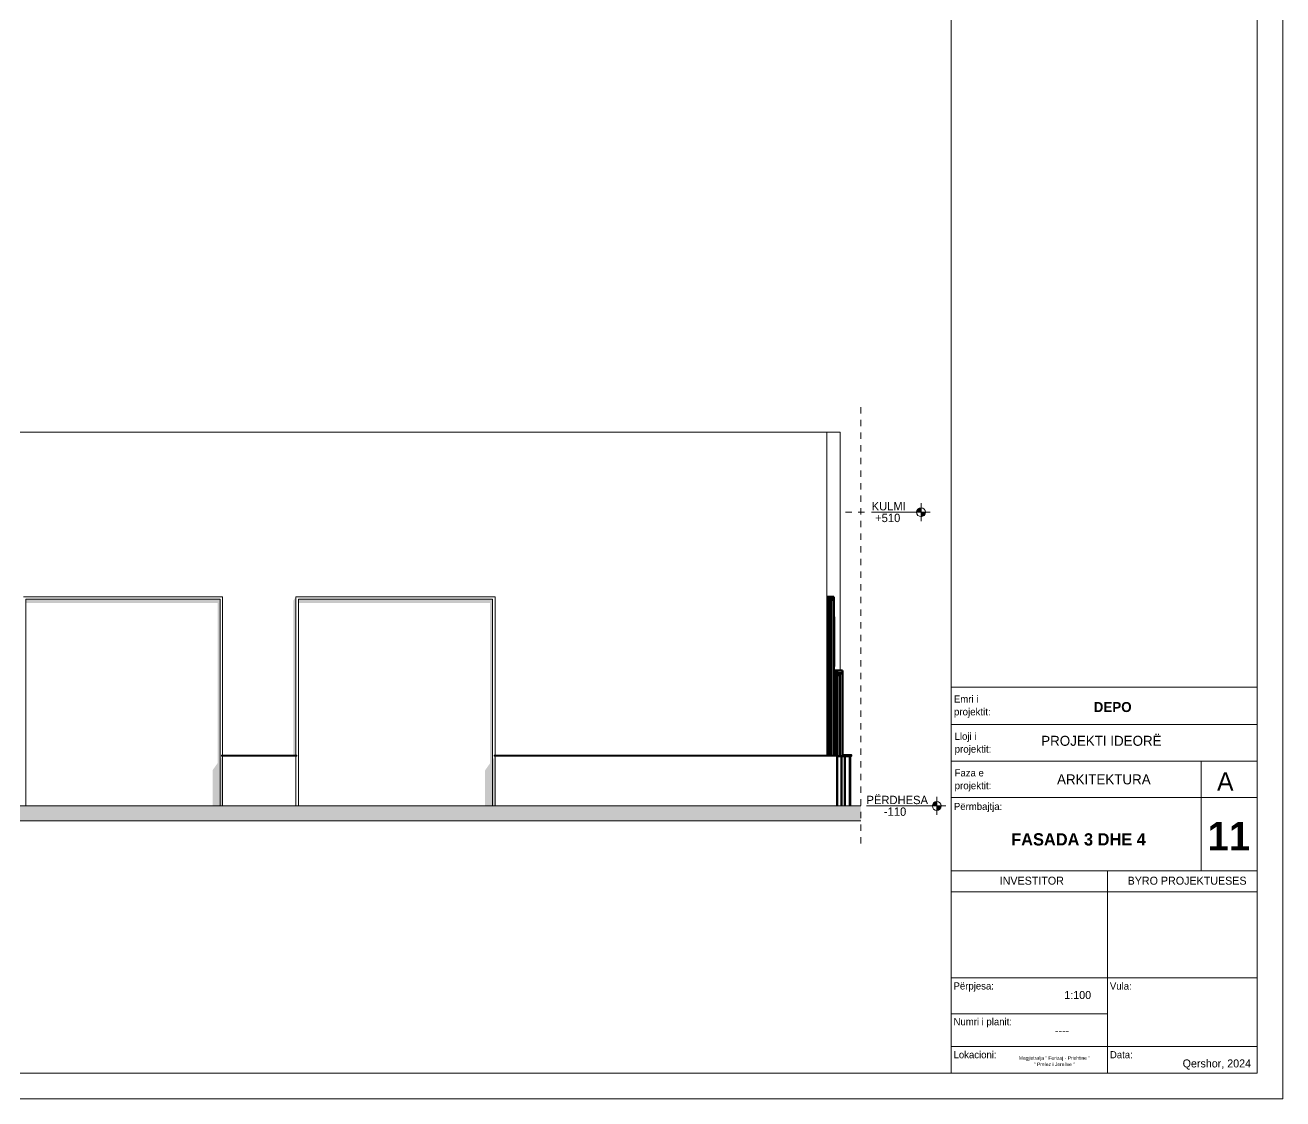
# Model space of a CAD drawing. Header units: millimetres. Extents: x 121936 to 182937, y -22715 to 20417.
# Drawn here: x 157673 to 182937, y -22715 to -1149 of the extents above; entities that cross this region are included whole.
import ezdxf

# ---------------------------------------------------------------- set-up
doc = ezdxf.new("R2010")
doc.units = ezdxf.units.MM
doc.header["$MEASUREMENT"] = 0
doc.linetypes.add('Dashed', pattern=[254, 127, -127])
doc.linetypes.add('Wipeout_Contour', pattern=[1000, 0, -1000])
for name, color, linetype, lineweight in [('02. Tabela Projekti zbatues_Pen_No__1', 7, 'Continuous', 5), ('A - Fasadat_Pen_No__1', 7, 'Continuous', 5), ('A - Fasadat_Pen_No__101', 252, 'Continuous', 5), ('A - Fasadat_Pen_No__22', 8, 'Continuous', 5), ('A - Fasadat_Pen_No__7', 7, 'Continuous', 5)]:
    doc.layers.add(name, color=color, linetype=linetype, lineweight=lineweight)
for name, color, linetype, lineweight, true_color in [('02. Tabela Projekti zbatues_Pen_No__156', 7, 'Continuous', 5, 0x54689e), ('02. Tabela Projekti zbatues_Pen_No__61', 7, 'Continuous', 5, 0x6a6a6a), ('A - Dimenzionimi_Pen_No__61', 7, 'Continuous', 5, 0x6a6a6a), ('A - Dimenzionimi_Pen_No__81', 7, 'Continuous', 5, 0x6a6a6a), ('A - Fasadat_Pen_No__102', 7, 'Continuous', 50, 0xcccccc), ('A - Fasadat_Pen_No__181', 7, 'Continuous', 5, 0xe8e8e8), ('A - Fasadat_Pen_No__81', 7, 'Continuous', 5, 0x6a6a6a), ('A - Fasadat_Pen_No__82', 7, 'Continuous', 5, 0xaaaaaa)]:
    doc.layers.add(name, color=color, linetype=linetype, lineweight=lineweight, true_color=true_color)
doc.layers.add('A - Dimenzionimi', color=7, linetype='Continuous')
doc.layers.add('A - Fasadat', color=7, linetype='Continuous')
doc.styles.add('GENERATED_STYLE_1', font='')
doc.styles.add('GENERATED_STYLE_2', font='')
doc.styles.add('GENERATED_STYLE_3', font='')
doc.styles.get('GENERATED_STYLE_1').set_extended_font_data('Century Gothic', bold=True)
doc.styles.get('GENERATED_STYLE_2').set_extended_font_data('Century Gothic')
doc.styles.get('GENERATED_STYLE_3').set_extended_font_data('Arial')
doc.dimstyles.new('GENERATED_STYLE__1', dxfattribs={"dimtxt": 180, "dimasz": 136.8, "dimexe": 0.18, "dimexo": 100000, "dimgap": 0, "dimtad": 1, "dimdec": 0, "dimlfac": 0.1, "dimzin": 0, "dimdsep": 46, "dimtxsty": 'GENERATED_STYLE_3', "dimblk": 'ARROWHEAD_6', "dimblk1": 'ARROWHEAD_6', "dimblk2": 'ARROWHEAD_6', "dimcen": 0.09, "dimclrd": 256, "dimclre": 256, "dimclrt": 256, "dimadec": 0, "dimazin": 0, "dimtfac": 1, "dimtdec": 4, "dimtmove": 0, "dimatfit": 3, "dimfxl": 0, "dimtolj": 1, "dimtzin": 0, "dimarcsym": 0})

# ---------------------------------------------------------------- blocks, each defined once
blk = doc.blocks.new('Dimension_6', base_point=(175986, -16832))
at = {"layer": 'A - Fasadat_Pen_No__101', "linetype": 'Continuous', "lineweight": 5}
for points in [[(175986, -16832), (175986, -16742), (175952, -16748), (175923, -16768), (175903, -16797), (175896, -16832)], [(175986, -16832), (175986, -16922), (176021, -16915), (176050, -16895), (176070, -16866), (176076, -16832)]]:
    blk.add_hatch(color=252, dxfattribs=at).paths.add_polyline_path(points)
at = {"layer": 'A - Fasadat_Pen_No__101', "color": 252, "linetype": 'Continuous', "lineweight": 5}
for p, q in [((175986, -17012), (175986, -16652)), ((175806, -16832), (174573, -16832)), ((175806, -16832), (176166, -16832))]:
    blk.add_line(p, q, dxfattribs=at)
blk.add_circle((175986, -16832), 90, dxfattribs=at)
at = {"layer": 'A - Fasadat_Pen_No__101', "color": 252, "lineweight": 5, "char_height": 168, "attachment_point": 7, "style": 'GENERATED_STYLE_2'}
for s, insert in [('\\A1;{\\pql;\\fCentury Gothic|b0|i0|c0|p34;PËRDHESA}', (174573, -16798)), ('\\A1;{\\pql;\\fCentury Gothic|b0|i0|c0|p34;-110}', (174923, -17033))]:
    blk.add_mtext(s, dxfattribs=dict(at, insert=insert))
blk = doc.blocks.new('Dimension_7', base_point=(175671, -10932))
at = {"layer": 'A - Fasadat_Pen_No__101', "linetype": 'Continuous', "lineweight": 5}
for points in [[(175671, -10932), (175671, -10842), (175636, -10848), (175607, -10868), (175588, -10897), (175581, -10932)], [(175671, -10932), (175671, -11022), (175705, -11015), (175735, -10995), (175754, -10966), (175761, -10932)]]:
    blk.add_hatch(color=252, dxfattribs=at).paths.add_polyline_path(points)
at = {"layer": 'A - Fasadat_Pen_No__101', "color": 252, "linetype": 'Continuous', "lineweight": 5}
for p, q in [((175671, -11112), (175671, -10752)), ((175491, -10932), (174677, -10932)), ((175491, -10932), (175851, -10932))]:
    blk.add_line(p, q, dxfattribs=at)
blk.add_circle((175671, -10932), 90, dxfattribs=at)
at = {"layer": 'A - Fasadat_Pen_No__101', "color": 252, "lineweight": 5, "char_height": 168, "attachment_point": 7, "style": 'GENERATED_STYLE_2'}
for s, insert in [('\\A1;{\\pql;\\fCentury Gothic|b0|i0|c0|p34;KULMI}', (174677, -10898)), ('\\A1;{\\pql;\\fCentury Gothic|b0|i0|c0|p34;+510}', (174747, -11133))]:
    blk.add_mtext(s, dxfattribs=dict(at, insert=insert))
blk = doc.blocks.new('*D16')
at = {"layer": 'A - Dimenzionimi_Pen_No__81', "color": 251, "linetype": 'Continuous', "lineweight": 5, "true_color": 0x6a6a6a}
for p, q in [((134214, -9321), (133944, -9321)), ((134151, -9393), (134007, -9249)), ((134079, -9321), (134079, -9213)), ((134079, -16832), (134079, -9321)), ((134214, -16832), (133944, -16832)), ((134007, -16760), (134151, -16904)), ((134079, -16940), (134079, -16832))]:
    blk.add_line(p, q, dxfattribs=at)
at = {"layer": 'A - Dimenzionimi_Pen_No__61', "color": 251, "lineweight": 5, "true_color": 0x6a6a6a, "insert": (134043, -13281), "char_height": 180, "attachment_point": 7, "rotation": 90, "style": 'GENERATED_STYLE_3'}
blk.add_mtext('\\A1;{\\pql;\\fArial|b0|i0|c0|p34;751}', dxfattribs=at)
blk = doc.blocks.new('ARROWHEAD_6')
at = {"color": 0, "linetype": 'Continuous', "lineweight": 0}
for p, q in [((0, 0), (-1, 0)), ((-0.5, -0.5), (0.5, 0.5))]:
    blk.add_line(p, q, dxfattribs=at)
blk = doc.blocks.new('*D17')
at = {"layer": 'A - Dimenzionimi_Pen_No__81', "color": 251, "linetype": 'Continuous', "lineweight": 5, "true_color": 0x6a6a6a}
for p, q in [((135002, -15812), (134732, -15812)), ((134795, -15740), (134939, -15884)), ((134867, -16832), (134867, -15812)), ((135002, -16832), (134732, -16832)), ((134795, -16760), (134939, -16904)), ((134867, -16940), (134867, -16832))]:
    blk.add_line(p, q, dxfattribs=at)
at = {"layer": 'A - Dimenzionimi_Pen_No__61', "color": 251, "lineweight": 5, "true_color": 0x6a6a6a, "insert": (134831, -16526), "char_height": 180, "attachment_point": 7, "rotation": 90, "style": 'GENERATED_STYLE_3'}
blk.add_mtext('\\A1;{\\pql;\\fArial|b0|i0|c0|p34;102}', dxfattribs=at)
blk = doc.blocks.new('*D18')
at = {"layer": 'A - Dimenzionimi_Pen_No__81', "color": 251, "linetype": 'Continuous', "lineweight": 5, "true_color": 0x6a6a6a}
for p, q in [((135002, -9321), (134732, -9321)), ((134939, -9393), (134795, -9249)), ((134867, -9321), (134867, -9213)), ((134867, -15812), (134867, -9321)), ((135002, -15812), (134732, -15812)), ((134795, -15740), (134939, -15884))]:
    blk.add_line(p, q, dxfattribs=at)
at = {"layer": 'A - Dimenzionimi_Pen_No__61', "color": 251, "lineweight": 5, "true_color": 0x6a6a6a, "insert": (134831, -12771), "char_height": 180, "attachment_point": 7, "rotation": 90, "style": 'GENERATED_STYLE_3'}
blk.add_mtext('\\A1;{\\pql;\\fArial|b0|i0|c0|p34;649}', dxfattribs=at)

msp = doc.modelspace()

# ---------------------------------------------------------------- hatches: boundary and pattern name
at = {"layer": 'A - Fasadat_Pen_No__181', "linetype": 'Continuous', "lineweight": 0, "true_color": 0xededed}
for points in [[(163113.4, -12631.5), (163113.4, -12631.5), (163113.4, -12681.5), (163113.4, -12681.5)], [(161588.4, -16831.5), (161588.4, -16831.5), (161588.4, -12681.5), (161588.4, -12681.5)], [(163113.4, -12681.5), (163113.4, -15831.5), (163113.4, -16831.5), (163113.4, -16831.5), (163113.4, -12681.5)], [(167063.4, -16831.5), (167063.4, -16831.5), (167063.4, -12681.5), (167063.4, -12681.5)], [(161588.4, -16831.5), (161638.4, -16831.5), (161638.4, -15831.5), (161588.4, -15902.2)], [(167063.4, -16831.5), (167113.4, -16831.5), (167113.4, -15831.5), (167063.4, -15902.2)]]:
    msp.add_hatch(color=7, dxfattribs=at).paths.add_polyline_path(points)
at = {"layer": 'A - Fasadat_Pen_No__81', "linetype": 'Continuous', "lineweight": 0, "true_color": 0xd9d9d9}
for points in [[(163133.4, -15831.5), (161618.4, -15831.5), (161618.4, -15811.5), (163133.4, -15811.5)], [(173995.9, -15831.5), (167093.4, -15831.5), (167093.4, -15811.5), (173995.9, -15811.5)], [(174266.5, -15831.5), (174266.5, -15811.5), (174068.5, -15811.5), (174068.5, -15831.5)]]:
    msp.add_hatch(color=254, dxfattribs=at).paths.add_polyline_path(points)
at = {"layer": 'A - Fasadat_Pen_No__81', "linetype": 'Continuous', "lineweight": 0, "true_color": 0xb4b4b4}
msp.add_hatch(color=253, dxfattribs=at).paths.add_polyline_path([(126796.4, -16031.5), (126796.4, -17131.5), (136813.1, -17131.5), (174459.1, -17131.5), (174459.1, -16831.5), (136820.6, -16831.5), (136820.6, -16031.5), (136813.1, -16031.5), (134464.5, -16031.5), (127324.7, -16031.5)])

# ---------------------------------------------------------------- linework, layer by layer
at = {"layer": '02. Tabela Projekti zbatues_Pen_No__61', "color": 251, "linetype": 'Continuous', "lineweight": 5, "true_color": 0x6a6a6a}
for points in [[(176272.6, -14464.2), (176272.6, 19903.8)], [(176272.6, -13732), (176272.6, -13713.8)], [(182423.9, -14447.9), (176272.6, -14447.9)], [(176272.6, -15196.4), (176272.6, -14464.2)], [(176272.6, -15930.5), (176272.6, -15196.4)], [(176272.6, -15196.4), (182423.9, -15196.4)], [(182423.9, -15196.4), (176272.6, -15196.4)], [(176272.6, -16664.6), (176272.6, -15930.5)], [(182423.9, -15930.5), (176272.6, -15930.5)], [(176272.6, -15930.5), (182423.9, -15930.5)], [(182431.3, -15930.5), (176276.3, -15930.5)], [(181297, -15930.5), (181297, -18132.9)], [(181297, -15930.5), (181297, -18132.9)], [(181297, -15930.5), (182423.9, -15930.5)], [(181297, -16664.6), (181297, -15930.5)], [(176272.6, -18132.9), (176272.6, -16664.6)], [(182423.9, -16664.6), (176272.6, -16664.6)], [(176272.6, -16664.6), (181297, -16664.6)], [(182431.3, -16664.6), (176276.3, -16664.6)], [(182431.3, -16664.6), (176276.3, -16664.6)], [(181297, -16664.6), (182423.9, -16664.6)], [(181297, -18132.9), (181297, -16664.6)], [(182423.9, -16664.6), (181297, -16664.6)], [(181297, -16664.6), (181297, -18132.9)], [(176272.6, -18557.9), (176272.6, -18132.9)], [(176272.6, -18557.9), (176272.6, -18132.9)], [(176272.6, -18557.9), (176272.6, -18132.9)], [(176272.6, -18557.9), (176272.6, -18132.9)], [(176272.6, -18132.9), (179417.8, -18132.9)], [(176272.6, -18132.9), (179417.8, -18132.9)], [(181297, -18132.9), (176272.6, -18132.9)], [(176276.3, -18132.9), (182431.3, -18132.9)], [(182423.9, -18132.9), (176276.3, -18132.9)], [(176276.3, -18132.9), (182423.9, -18132.9)], [(179417.8, -18132.9), (179417.8, -18557.9)], [(179417.8, -18132.9), (179417.8, -18557.9)], [(179417.8, -18132.9), (182423.9, -18132.9)], [(179417.8, -18772.3), (179417.8, -18132.9)], [(182423.9, -18132.9), (181297, -18132.9)], [(176272.6, -20223.2), (176272.6, -18557.9)], [(176272.6, -20223.2), (176272.6, -18557.9)], [(179417.8, -18557.9), (176272.6, -18557.9)], [(179417.8, -18557.9), (176272.6, -18557.9)], [(176272.6, -18557.9), (179417.8, -18557.9)], [(179417.8, -18557.9), (179417.8, -20223.2)], [(179417.8, -18557.9), (182423.9, -18557.9)], [(179417.8, -20223.2), (179417.8, -18772.3)], [(176272.6, -20648.2), (176272.6, -20223.2)], [(176272.6, -20648.2), (176272.6, -20223.2)], [(176272.6, -20648.2), (176272.6, -20223.2)], [(176272.6, -20648.2), (176272.6, -20223.2)], [(182423.9, -20286.6), (176272.6, -20286.6)], [(179417.8, -20223.2), (179417.8, -20648.2)], [(179417.8, -20223.2), (179417.8, -20648.2)], [(179417.8, -20648.2), (179417.8, -20223.2)], [(176272.6, -22201.4), (176272.6, -20648.2)], [(176272.6, -22201.4), (176272.6, -20648.2)], [(179417.8, -20648.2), (179417.8, -22201.4)], [(179417.8, -21291.5), (179417.8, -20648.2)], [(179417.8, -21007.3), (176272.6, -21007.3)], [(179417.8, -22201.4), (179417.8, -21291.5)], [(176272.6, -21665.8), (182423.9, -21665.8)]]:
    msp.add_lwpolyline(points, dxfattribs=at)
at = {"layer": 'A - Fasadat_Pen_No__1', "color": 7, "linetype": 'Continuous', "lineweight": 5}
msp.add_line((174046.7, -10931.5), (174046.7, -9321.3), dxfattribs=at)
at = {"layer": 'A - Fasadat_Pen_No__22', "color": 8, "linetype": 'Dashed', "lineweight": 5}
msp.add_lwpolyline([(174154.7, -10931.5), (174647.3, -10931.5)], dxfattribs=at)
at = {"layer": 'A - Fasadat_Pen_No__7', "color": 7, "linetype": 'Continuous', "lineweight": 5}
for p, q in [((174042.6, -10951.5), (174046.7, -10951.5)), ((174046.7, -10951.5), (174046.7, -10931.5)), ((161638.4, -15831.5), (163113.4, -15831.5)), ((161638.4, -16831.5), (161638.4, -15831.5)), ((163113.4, -16831.5), (163113.4, -15831.5)), ((167113.4, -15831.5), (173779.9, -15831.5)), ((167113.4, -16831.5), (167113.4, -15831.5)), ((174459.1, -17131.5), (136813.1, -17131.5))]:
    msp.add_line(p, q, dxfattribs=at)
at = {"layer": 'A - Fasadat_Pen_No__7', "color": 7, "linetype": 'Dashed', "lineweight": 5}
msp.add_lwpolyline([(174459.1, -8821.3), (174459.1, -17631.5)], dxfattribs=at)
at = {"layer": 'A - Fasadat_Pen_No__7', "color": 7, "linetype": 'Continuous', "lineweight": 5}
for points in [[(161638.4, -15831.5), (161618.4, -15831.5), (161618.4, -15811.5), (163133.4, -15811.5), (163133.4, -15831.5), (163113.4, -15831.5)], [(167113.4, -15831.5), (167093.4, -15831.5), (167093.4, -15811.5), (173779.9, -15811.5)]]:
    msp.add_lwpolyline(points, dxfattribs=at)
at = {"layer": 'A - Fasadat_Pen_No__82', "color": 253, "linetype": 'Continuous', "lineweight": 5, "true_color": 0xaaaaaa}
for p, q in [((161638.4, -15831.5), (161638.4, -15831.5)), ((163113.4, -15831.5), (163113.4, -16831.5)), ((167113.4, -15831.5), (167113.4, -15831.5))]:
    msp.add_line(p, q, dxfattribs=at)

# ---------------------------------------------------------------- block references
at = {"layer": 'A - Fasadat', "color": 252, "linetype": 'Continuous', "lineweight": 5}
for name, p in [('Dimension_7', (175670.9, -10931.5)), ('Dimension_6', (175986.5, -16831.5))]:
    msp.add_blockref(name, p, dxfattribs=at)

# ---------------------------------------------------------------- texts
at = {"layer": '02. Tabela Projekti zbatues_Pen_No__1', "color": 7, "linetype": 'Continuous', "lineweight": 5, "style": 'GENERATED_STYLE_2'}
for s, insert, char_height, attachment_point, line_spacing_factor in [('\\A1;{\\pql;\\fCentury Gothic|b0|i0|c0|p34;Emri i\\P\\pql;\\fCentury Gothic|b0|i0|c0|p34;\\H1.018037x;projektit\\fCentury Gothic|b0|i0|c0|p34;\\H0.982283x;:}', (176330.5, -15057.2), 143.531, 7, 1.063485), ('\\A1;{\\pql;\\fCentury Gothic|b0|i0|c0|p34;Lloji i\\P\\pql;\\fCentury Gothic|b0|i0|c0|p34;\\H1.018037x;projektit\\fCentury Gothic|b0|i0|c0|p34;\\H0.982283x;:}', (176344, -15805.6), 143.531, 7, 1.063485), ('\\A1;{\\pql;\\fCentury Gothic|b0|i0|c0|p34;Faza e\\P\\pql;\\fCentury Gothic|b0|i0|c0|p34;\\H1.017766x;projektit\\fCentury Gothic|b0|i0|c0|p34;\\H0.982544x;:}', (176344, -16539.7), 143.531, 7, 1.063145), ('\\A1;{\\pqc;\\fCentury Gothic|b0|i0|c0|p34;Magjistralja " Ferizaj - Prishtine "\\P\\pqc;\\fCentury Gothic|b0|i0|c0|p34;" \\fCentury Gothic|b0|i0|c0|p34;Prelez i Jerelive\\fCentury Gothic|b0|i0|c0|p34; "}', (178349.8, -22058), 72, 8, 1.058207)]:
    msp.add_mtext(s, dxfattribs=dict(at, insert=insert, char_height=char_height, attachment_point=attachment_point, line_spacing_factor=line_spacing_factor))
at = {"layer": '02. Tabela Projekti zbatues_Pen_No__1', "color": 7, "linetype": 'Continuous', "lineweight": 5, "attachment_point": 7}
for s, insert, char_height, style in [('\\A1;{\\pql;\\fCentury Gothic|b0|i0|c0|p34;PROJEKTI \\fCentury Gothic|b0|i0|c0|p34;IDEORË}', (178083.3, -15626.7), 200.943, 'GENERATED_STYLE_2'), ('\\A1;{\\pql;\\fCentury Gothic|b0|i0|c0|p34;A}', (181617, -16523.7), 369.078, 'GENERATED_STYLE_2'), ('\\A1;{\\pql;\\fCentury Gothic|b0|i0|c0|p34;ARKITEKTURA}', (178401.4, -16401.2), 200.943, 'GENERATED_STYLE_2'), ('\\A1;{\\pql;\\fCentury Gothic|b0|i0|c0|p34;Përmbajtja\\fCentury Gothic|b0|i0|c0|p34;:}', (176330.5, -16956.5), 143.531, 'GENERATED_STYLE_2'), ('\\A1;{\\pql;\\fCentury Gothic|b1|i0|c0|p34;11}', (181426.7, -17725.7), 574.122, 'GENERATED_STYLE_1'), ('\\A1;{\\pql;\\fCentury Gothic|b1|i0|c0|p34;FASADA 3 DHE 4}', (177480.4, -17629.7), 246.052, 'GENERATED_STYLE_1'), ('\\A1;{\\pql;\\fCentury Gothic|b0|i0|c0|p34;INVESTITOR}', (177249.5, -18415.5), 160.755, 'GENERATED_STYLE_2'), ('\\A1;{\\pql;\\fCentury Gothic|b0|i0|c0|p34;BYRO PROJEKTUESES}', (179819.5, -18415.5), 160.755, 'GENERATED_STYLE_2'), ('\\A1;{\\pql;\\fCentury Gothic|b0|i0|c0|p34;Përpjesa\\fCentury Gothic|b0|i0|c0|p34;:}', (176322.7, -20562.2), 143.531, 'GENERATED_STYLE_2'), ('\\A1;{\\pql;\\fCentury Gothic|b0|i0|c0|p34;Vula\\fCentury Gothic|b0|i0|c0|p34;:}', (179463.4, -20522.8), 143.531, 'GENERATED_STYLE_2'), ('\\A1;{\\pql;\\fCentury Gothic|b0|i0|c0|p34;1:\\fCentury Gothic|b0|i0|c0|p34;100}', (178548.1, -20712.1), 160.755, 'GENERATED_STYLE_2'), ('\\A1;{\\pql;\\fCentury Gothic|b0|i0|c0|p34;Numri i planit\\fCentury Gothic|b0|i0|c0|p34;:}', (176322.7, -21280.1), 143.531, 'GENERATED_STYLE_2'), ('\\A1;{\\pql;\\fCentury Gothic|b0|i0|c0|p34;----}', (178360, -21428), 160.755, 'GENERATED_STYLE_2'), ('\\A1;{\\pql;\\fCentury Gothic|b0|i0|c0|p34;Lokacioni\\fCentury Gothic|b0|i0|c0|p34;:}', (176322.7, -21901.9), 143.531, 'GENERATED_STYLE_2'), ('\\A1;{\\pql;\\fCentury Gothic|b0|i0|c0|p34;Data\\fCentury Gothic|b0|i0|c0|p34;:}', (179463.4, -21901.9), 143.531, 'GENERATED_STYLE_2'), ('\\A1;{\\pql;\\fCentury Gothic|b0|i0|c0|p34;Qershor, 2024}', (180924.4, -22128.3), 160.755, 'GENERATED_STYLE_2')]:
    msp.add_mtext(s, dxfattribs=dict(at, insert=insert, char_height=char_height, style=style))
at = {"layer": '02. Tabela Projekti zbatues_Pen_No__156', "color": 165, "linetype": 'Continuous', "lineweight": 5, "true_color": 0x54689e, "insert": (179138.6, -14948.5), "char_height": 200.943, "attachment_point": 7, "style": 'GENERATED_STYLE_1'}
msp.add_mtext('\\A1;{\\pql;\\fCentury Gothic|b1|i0|c0|p34;DEPO}', dxfattribs=at)

# ---------------------------------------------------------------- wipeouts: each hides what was drawn before it
at = {"color": 254, "linetype": 'Wipeout_Contour', "lineweight": 0, "ltscale": 696206.438272}
msp.add_wipeout([(173729.9, -9321.3), (173729.9, -10931.5), (173779.9, -10931.5), (173779.9, -9321.3)], dxfattribs=at).dxf.layer = 'A - Fasadat'
at = {"color": 254, "linetype": 'Wipeout_Contour', "lineweight": 0, "ltscale": 697091.85525}
msp.add_wipeout([(173837.8, -12631.5), (173787.8, -12631.5), (173787.8, -12681.5), (173837.8, -12681.5)], dxfattribs=at).dxf.layer = 'A - Fasadat'
at = {"color": 254, "linetype": 'Wipeout_Contour', "lineweight": 0, "ltscale": 697788.594728}
msp.add_wipeout([(173923.6, -13101.5), (173918.5, -13101.5), (173918.5, -13961.5), (173923.6, -13961.5)], dxfattribs=at).dxf.layer = 'A - Fasadat'

# ---------------------------------------------------------------- next in the draw order: linework, layer by layer
at = {"layer": 'A - Fasadat_Pen_No__1', "color": 7, "linetype": 'Continuous', "lineweight": 5}
for p, q in [((173729.9, -9321.3), (151265.5, -9321.3)), ((173729.9, -9321.3), (173779.9, -9321.3)), ((173779.9, -9321.3), (174046.7, -9321.3)), ((173779.9, -9321.3), (173779.9, -10931.5))]:
    msp.add_line(p, q, dxfattribs=at)

# ---------------------------------------------------------------- next in the draw order: wipeouts: each hides what was drawn before it
at = {"color": 254, "linetype": 'Wipeout_Contour', "lineweight": 0, "ltscale": 960840.806419}
msp.add_wipeout([(157638.4, -12631.5), (157638.4, -12681.5), (157688.4, -12681.5), (161588.4, -12681.5), (161638.4, -12681.5), (161638.4, -12631.5)], dxfattribs=at).dxf.layer = 'A - Fasadat'
at = {"color": 254, "linetype": 'Wipeout_Contour', "lineweight": 0, "ltscale": 993591.26358}
msp.add_wipeout([(163113.4, -12631.5), (163113.4, -12681.5), (163163.4, -12681.5), (167063.4, -12681.5), (167113.4, -12681.5), (167113.4, -12631.5)], dxfattribs=at).dxf.layer = 'A - Fasadat'
at = {"color": 254, "linetype": 'Wipeout_Contour', "lineweight": 0, "ltscale": 1046032.556659556}
msp.add_wipeout([(173837.8, -12631.5), (173837.8, -12681.5), (173838.8, -12681.5), (173917.5, -12681.5), (173918.5, -12681.5), (173918.5, -12631.5)], dxfattribs=at).dxf.layer = 'A - Fasadat'
at = {"color": 254, "linetype": 'Wipeout_Contour', "lineweight": 0, "ltscale": 697801.573078}
msp.add_wipeout([(173925, -13101.5), (173923.6, -13101.5), (173923.6, -13961.5), (173925, -13961.5)], dxfattribs=at).dxf.layer = 'A - Fasadat'
at = {"color": 254, "linetype": 'Wipeout_Contour', "lineweight": 0, "ltscale": 700030.296207}
msp.add_wipeout([(174246.5, -15831.5), (174239.8, -15831.5), (174239.8, -16831.5), (174246.5, -16831.5)], dxfattribs=at).dxf.layer = 'A - Fasadat'

# ---------------------------------------------------------------- next in the draw order: hatches: boundary and pattern name
at = {"layer": 'A - Fasadat_Pen_No__181', "linetype": 'Continuous', "lineweight": 0, "true_color": 0xededed}
for points in [[(163063.5, -15811.5), (163113.4, -15811.5), (163113.4, -12631.5), (163063.5, -12702.2)], [(157688.4, -12752.2), (161538.5, -12752.2), (161538.5, -15972.9), (161438.5, -16114.3), (161438.5, -16831.5), (161588.4, -16831.5), (161588.4, -12681.5), (157688.4, -12681.5)], [(163163.4, -12681.5), (163163.4, -12752.2), (167013.5, -12752.2), (167013.5, -15972.9), (166913.5, -16114.3), (166913.5, -16831.5), (167063.4, -16831.5), (167063.4, -12681.5)], [(173838.8, -12681.5), (173838.8, -12750.9), (173867.5, -12750.9), (173867.5, -12681.5)], [(173917.5, -12681.5), (173867.5, -12681.5), (173867.5, -12750.9)]]:
    msp.add_hatch(color=7, dxfattribs=at).paths.add_polyline_path(points)

# ---------------------------------------------------------------- next in the draw order: linework, layer by layer
at = {"layer": 'A - Fasadat_Pen_No__102', "color": 254, "linetype": 'Continuous', "lineweight": 50, "true_color": 0xcccccc}
for p, q in [((173837.8, -12631.5), (173787.8, -12631.5)), ((173787.8, -15811.5), (173787.8, -12631.5)), ((173837.8, -12681.5), (173837.8, -12631.5)), ((173837.8, -12631.5), (173918.5, -12631.5)), ((173918.5, -12631.5), (173918.5, -12681.5)), ((173917.5, -12681.5), (173838.8, -12681.5))]:
    msp.add_line(p, q, dxfattribs=at)
at = {"layer": 'A - Fasadat_Pen_No__7', "color": 7, "linetype": 'Continuous', "lineweight": 5}
msp.add_line((173779.9, -10931.5), (173779.9, -15811.5), dxfattribs=at)
at = {"layer": 'A - Fasadat_Pen_No__82', "color": 253, "linetype": 'Continuous', "lineweight": 5, "true_color": 0xaaaaaa}
for p, q in [((161638.4, -12631.5), (157638.4, -12631.5)), ((161638.4, -12681.5), (161638.4, -12631.5)), ((163113.4, -12631.5), (163113.4, -12681.5)), ((167113.4, -12631.5), (163113.4, -12631.5)), ((163113.4, -15811.5), (163113.4, -12631.5)), ((167113.4, -12681.5), (167113.4, -12631.5)), ((157688.4, -16831.5), (157688.4, -12681.5)), ((157688.4, -12681.5), (161588.4, -12681.5)), ((161588.4, -12681.5), (161588.4, -16831.5)), ((161588.4, -12681.5), (161588.4, -16831.5)), ((161638.4, -15811.5), (161638.4, -12681.5)), ((163113.4, -12681.5), (163113.4, -15811.5)), ((163163.4, -16831.5), (163163.4, -12681.5)), ((163163.4, -12681.5), (167063.4, -12681.5)), ((167063.4, -12681.5), (167063.4, -16831.5)), ((167063.4, -12681.5), (167063.4, -16831.5)), ((167113.4, -15811.5), (167113.4, -12681.5))]:
    msp.add_line(p, q, dxfattribs=at)

# ---------------------------------------------------------------- next in the draw order: wipeouts: each hides what was drawn before it
at = {"color": 254, "linetype": 'Wipeout_Contour', "lineweight": 0, "ltscale": 872063.596483}
msp.add_wipeout([(173925, -13031.5), (173918.5, -13031.5), (173918.5, -13101.5), (173923.6, -13101.5), (173925, -13101.5)], dxfattribs=at).dxf.layer = 'A - Fasadat'
at = {"color": 254, "linetype": 'Wipeout_Contour', "lineweight": 0, "ltscale": 872418.778376}
msp.add_wipeout([(173918.5, -14031.5), (173925, -14031.5), (173925, -13961.5), (173923.6, -13961.5), (173918.5, -13961.5)], dxfattribs=at).dxf.layer = 'A - Fasadat'
at = {"color": 254, "linetype": 'Wipeout_Contour', "lineweight": 0, "ltscale": 699812.169431}
msp.add_wipeout([(174137, -15831.5), (174137, -16831.5), (174239.8, -16831.5), (174239.8, -15831.5)], dxfattribs=at).dxf.layer = 'A - Fasadat'

# ---------------------------------------------------------------- next in the draw order: hatches: boundary and pattern name
at = {"layer": 'A - Fasadat_Pen_No__181', "linetype": 'Continuous', "lineweight": 0, "true_color": 0xededed}
msp.add_hatch(color=7, dxfattribs=at).paths.add_polyline_path([(173918.5, -13108.6), (173923.6, -13101.5), (173918.5, -13101.5)])

# ---------------------------------------------------------------- next in the draw order: linework, layer by layer
at = {"layer": 'A - Fasadat_Pen_No__102', "color": 254, "linetype": 'Continuous', "lineweight": 50, "true_color": 0xcccccc}
for p, q in [((173918.5, -13031.5), (173925, -13031.5)), ((173923.6, -13101.5), (173918.5, -13101.5)), ((173923.6, -13961.5), (173923.6, -13101.5)), ((173925, -13031.5), (173925, -13101.5)), ((173925, -13101.5), (173925, -13961.5)), ((173918.5, -13961.5), (173923.6, -13961.5))]:
    msp.add_line(p, q, dxfattribs=at)

# ---------------------------------------------------------------- next in the draw order: wipeouts: each hides what was drawn before it
at = {"color": 254, "linetype": 'Wipeout_Contour', "lineweight": 0, "ltscale": 698141.468417}
msp.add_wipeout([(173986.9, -14111.5), (173936.9, -14111.5), (173936.9, -14161.5), (173986.9, -14161.5)], dxfattribs=at).dxf.layer = 'A - Fasadat'
at = {"color": 254, "linetype": 'Wipeout_Contour', "lineweight": 0, "ltscale": 699604.512451}
msp.add_wipeout([(174135.6, -15831.5), (174135.6, -16831.5), (174137, -16831.5), (174137, -15831.5)], dxfattribs=at).dxf.layer = 'A - Fasadat'

# ---------------------------------------------------------------- next in the draw order: linework, layer by layer
at = {"layer": 'A - Fasadat_Pen_No__102', "color": 254, "linetype": 'Continuous', "lineweight": 50, "true_color": 0xcccccc}
for p, q in [((173837.8, -15811.5), (173837.8, -12681.5)), ((173838.8, -12681.5), (173838.8, -15811.5))]:
    msp.add_line(p, q, dxfattribs=at)

# ---------------------------------------------------------------- next in the draw order: wipeouts: each hides what was drawn before it
at = {"color": 254, "linetype": 'Wipeout_Contour', "lineweight": 0, "ltscale": 1047673.399738289}
msp.add_wipeout([(173986.9, -14111.5), (173986.9, -14161.5), (173987.9, -14161.5), (174088.8, -14161.5), (174089.8, -14161.5), (174089.8, -14111.5)], dxfattribs=at).dxf.layer = 'A - Fasadat'
at = {"color": 254, "linetype": 'Wipeout_Contour', "lineweight": 0, "ltscale": 699468.217598}
msp.add_wipeout([(174068.5, -16831.5), (174135.6, -16831.5), (174135.6, -15831.5), (174068.5, -15831.5)], dxfattribs=at).dxf.layer = 'A - Fasadat'

# ---------------------------------------------------------------- next in the draw order: hatches: boundary and pattern name
at = {"layer": 'A - Fasadat_Pen_No__181', "linetype": 'Continuous', "lineweight": 0, "true_color": 0xededed}
for points in [[(174038.8, -14161.5), (173987.9, -14161.5), (173987.9, -14230.9), (174038.8, -14230.9)], [(174038.8, -14230.9), (174088.8, -14161.5), (174038.8, -14161.5)]]:
    msp.add_hatch(color=7, dxfattribs=at).paths.add_polyline_path(points)

# ---------------------------------------------------------------- next in the draw order: linework, layer by layer
at = {"layer": 'A - Fasadat_Pen_No__102', "color": 254, "linetype": 'Continuous', "lineweight": 50, "true_color": 0xcccccc}
for p, q in [((173925, -14031.5), (173918.5, -14031.5)), ((173925, -13961.5), (173925, -14031.5)), ((173986.9, -14111.5), (173936.9, -14111.5)), ((173986.9, -14161.5), (173986.9, -14111.5)), ((173986.9, -14111.5), (174089.8, -14111.5)), ((174089.8, -14111.5), (174089.8, -14161.5)), ((174088.8, -14161.5), (173987.9, -14161.5)), ((174239.8, -15831.5), (174246.5, -15831.5)), ((174239.8, -16831.5), (174239.8, -15831.5)), ((174246.5, -16831.5), (174246.5, -15831.5))]:
    msp.add_line(p, q, dxfattribs=at)
at = {"layer": 'A - Fasadat_Pen_No__7', "color": 7, "linetype": 'Continuous', "lineweight": 5}
msp.add_line((174042.6, -14111.5), (174042.6, -10951.5), dxfattribs=at)

# ---------------------------------------------------------------- next in the draw order: wipeouts: each hides what was drawn before it
at = {"color": 254, "linetype": 'Wipeout_Contour', "lineweight": 0, "ltscale": 699174.025687}
msp.add_wipeout([(173987.8, -15831.5), (173987.8, -16831.5), (174068.5, -16831.5), (174068.5, -15831.5)], dxfattribs=at).dxf.layer = 'A - Fasadat'

# ---------------------------------------------------------------- next in the draw order: linework, layer by layer
at = {"layer": 'A - Fasadat_Pen_No__102', "color": 254, "linetype": 'Continuous', "lineweight": 50, "true_color": 0xcccccc}
for p, q in [((174137, -15831.5), (174239.8, -15831.5)), ((174137, -16831.5), (174137, -15831.5))]:
    msp.add_line(p, q, dxfattribs=at)
msp.add_lwpolyline([(174147, -15831.5), (174147, -15811.5)], dxfattribs=at)

# ---------------------------------------------------------------- next in the draw order: wipeouts: each hides what was drawn before it
at = {"color": 254, "linetype": 'Wipeout_Contour', "lineweight": 0, "ltscale": 698989.651326}
msp.add_wipeout([(173975.9, -16831.5), (173987.8, -16831.5), (173987.8, -15831.5), (173975.9, -15831.5)], dxfattribs=at).dxf.layer = 'A - Fasadat'

# ---------------------------------------------------------------- next in the draw order: linework, layer by layer
at = {"layer": '02. Tabela Projekti zbatues_Pen_No__1', "color": 7, "linetype": 'Continuous', "lineweight": 5}
for points in [[(121936.1, 20417.3), (182937.4, 20417.3), (182937.4, -22714.9), (121936.1, -22714.9)], [(182423.9, -22201.4), (124503.5, -22201.4), (124503.5, 19903.8), (182423.9, 19903.8)]]:
    msp.add_lwpolyline(points, close=True, dxfattribs=at)
at = {"layer": 'A - Fasadat_Pen_No__102', "color": 254, "linetype": 'Continuous', "lineweight": 50, "true_color": 0xcccccc}
for p, q in [((173867.5, -15811.5), (173867.5, -12681.5)), ((173917.5, -15811.5), (173917.5, -12681.5)), ((173918.5, -12681.5), (173918.5, -15811.5)), ((173936.9, -15811.5), (173936.9, -14111.5)), ((173986.9, -15811.5), (173986.9, -14161.5)), ((173987.9, -14161.5), (173987.9, -15811.5)), ((174038.8, -15831.5), (174038.8, -14161.5)), ((174088.8, -15811.5), (174088.8, -14161.5)), ((174089.8, -14161.5), (174089.8, -15811.5)), ((173987.8, -15831.5), (174068.5, -15831.5)), ((173987.8, -16831.5), (173987.8, -15831.5)), ((174068.5, -15831.5), (174137, -15831.5)), ((174068.5, -16831.5), (174068.5, -15831.5))]:
    msp.add_line(p, q, dxfattribs=at)
for points in [[(174068.5, -15831.5), (174068.5, -15811.5)], [(174068.5, -15811.5), (174266.5, -15811.5), (174266.5, -15831.5), (174246.5, -15831.5)]]:
    msp.add_lwpolyline(points, dxfattribs=at)
at = {"layer": 'A - Fasadat_Pen_No__7', "color": 7, "linetype": 'Continuous', "lineweight": 5}
for p, q in [((173779.9, -15831.5), (173975.9, -15831.5)), ((173975.9, -15831.5), (173987.8, -15831.5)), ((173975.9, -16831.5), (173975.9, -15831.5)), ((174459.1, -16831.5), (136813.1, -16831.5))]:
    msp.add_line(p, q, dxfattribs=at)
for points in [[(173779.9, -15811.5), (173995.9, -15811.5)], [(173995.9, -15811.5), (173995.9, -15831.5), (173975.9, -15831.5)]]:
    msp.add_lwpolyline(points, dxfattribs=at)

# ---------------------------------------------------------------- next in the draw order: dimensions: what is measured, and where the dimension line sits
at = {"layer": 'A - Dimenzionimi', "color": 251, "linetype": 'Continuous', "lineweight": 5, "true_color": 0x6a6a6a}
for base, p1, p2, picture, middle in [((134078.7, -9321.3), (174459.1, -16831.5), (174046.7, -9321.3), '*D16', (133952.7, -13075.5)), ((134867.4, -9321.3), (137020.8, -15811.5), (174046.7, -9321.3), '*D18', (134741.4, -12565.5)), ((134867.4, -15811.5), (174459.1, -16831.5), (137020.8, -15811.5), '*D17', (134741.4, -16320.6))]:
    dim = msp.add_linear_dim(base=base, p1=p1, p2=p2, angle=90, dimstyle='GENERATED_STYLE__1', dxfattribs=at)
    dim.commit()
    dim.dimension.update_dxf_attribs({"geometry": picture, "text_midpoint": middle, "dimtype": 160, "text_rotation": 90})

doc.saveas('drawing.dxf')
